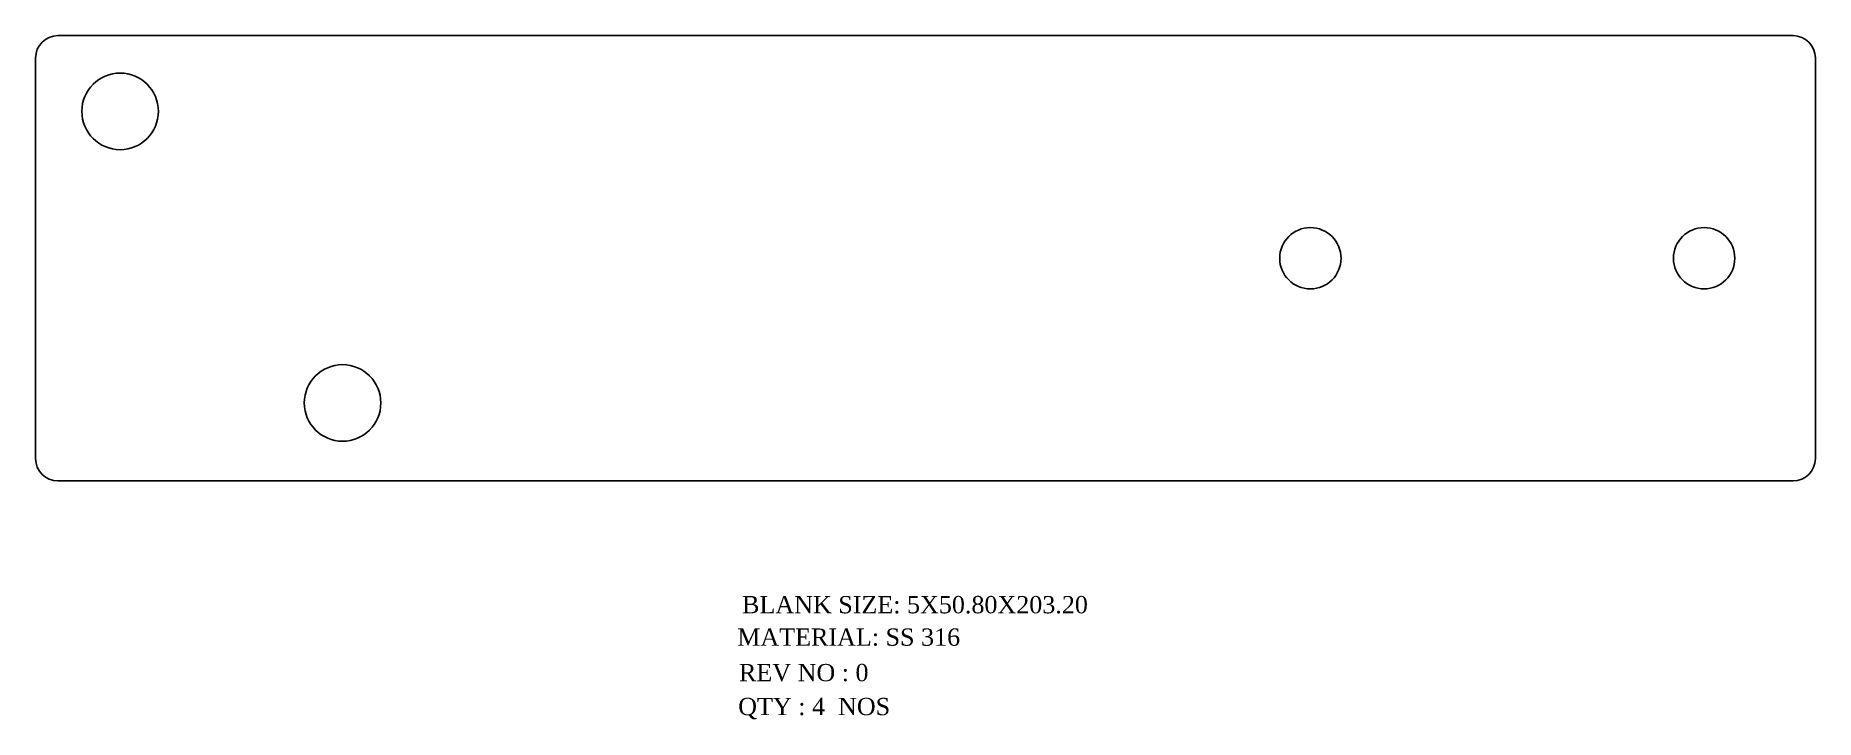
# Model space of a CAD drawing. Header units: inches. Extents: x 573 to 776, y -205 to -127.
import ezdxf

# ---------------------------------------------------------------- set-up
doc = ezdxf.new("R2010")
doc.units = ezdxf.units.IN
doc.header["$MEASUREMENT"] = 0
doc.layers.add('LaserCutting', color=3, linetype='Continuous')

msp = doc.modelspace()

# ---------------------------------------------------------------- linework, layer by layer
at = {"layer": 'LaserCutting'}
for p, q in [((575.54, -126.99), (773.66, -126.99)), ((573, -175.25), (573, -129.53)), ((776.2, -129.53), (776.2, -175.25)), ((773.66, -177.79), (575.54, -177.79))]:
    msp.add_line(p, q, dxfattribs=at)
for centre, radius in [((582.65, -135.63), 4.37), ((718.54, -152.39), 3.5), ((763.5, -152.39), 3.5), ((608.05, -168.9), 4.37)]:
    msp.add_circle(centre, radius, dxfattribs=at)
for centre, start, end in [((575.54, -129.53), 90, 180), ((773.66, -129.53), 0, 90), ((575.54, -175.25), 180, 270), ((773.66, -175.25), 270, 0)]:
    msp.add_arc(centre, 2.54, start, end, dxfattribs=at)

# ---------------------------------------------------------------- texts
at = {"layer": 'LaserCutting', "linetype": 'Continuous', "char_height": 1.9688, "width": 83.4786, "attachment_point": 1}
for s, insert in [('{\\fTimes New Roman|b0|i0|c0|p18;BLANK SIZE: 5X50.80X203.20}', (653.66, -190.93)), ('{\\fTimes New Roman|b0|i0|c0|p18;MATERIAL: SS 316}', (653.11, -194.63)), ('{\\fTimes New Roman|b0|i0|c0|p18;REV NO : 0}', (653.31, -198.68)), ('{\\fTimes New Roman|b0|i0|c0|p18;QTY : 4  NOS}', (653.22, -202.55))]:
    msp.add_mtext(s, dxfattribs=dict(at, insert=insert))

doc.saveas('drawing.dxf')
